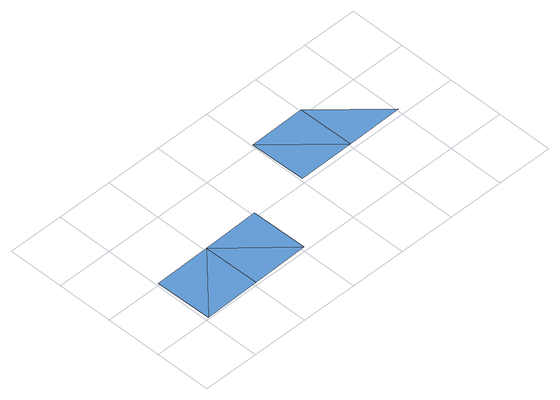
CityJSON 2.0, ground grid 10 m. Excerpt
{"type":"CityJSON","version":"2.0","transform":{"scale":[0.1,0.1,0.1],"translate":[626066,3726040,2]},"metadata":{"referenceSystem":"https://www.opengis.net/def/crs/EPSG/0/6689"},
"CityObjects":{
"waterbody1":{"type":"WaterBody","attributes":{"name":"福岡県津波浸水想定図","class":"1140","function":"2","WaterBodyTsunamiRiskAttribute.description":"1","WaterBodyTsunamiRiskAttribute.rank":"2"},"geometry":[{"type":"MultiSurface","lod":"1","boundaries":[[[0,1,2]],[[3,1,0]],[[4,5,6]],[[5,7,6]],[[5,8,7]]]}]},
"waterbody2":{"type":"WaterBody","attributes":{"name":"福岡県津波浸水想定図","class":"1140","function":"2","WaterBodyTsunamiRiskAttribute.description":"1","WaterBodyTsunamiRiskAttribute.rank":"1"},"geometry":[{"type":"MultiSurface","lod":"1","boundaries":[[[3,9,1]],[[9,10,1]]]}]}
},
"vertices":[
[6,3,2],[104,105,2],[4,103,2],[106,5,2],[304,109,2],[404,110,2],[302,208,2],[402,210,2],[504,112,2],
[206,7,3],[204,107,3]
]}
